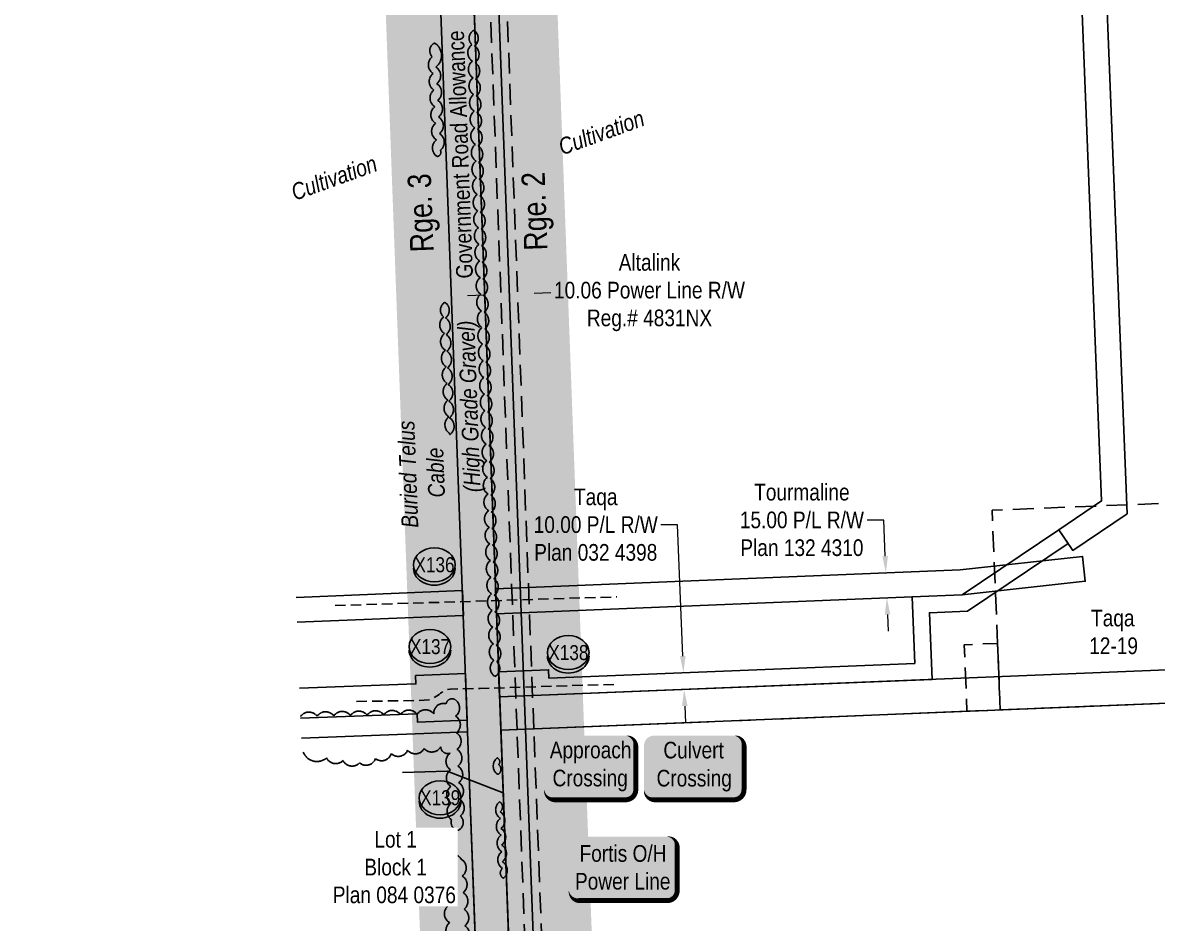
# Model space of a CAD drawing. Extents: x 665644 to 688844, y 5825051 to 5844826.
# Drawn here: x 683142 to 683823, y 5834704 to 5835244 of the extents above; entities that cross this region are included whole.
import ezdxf
from ezdxf.enums import TextEntityAlignment as Align

# ---------------------------------------------------------------- set-up
doc = ezdxf.new("R2010")
doc.units = 0
doc.header["$LTSCALE"] = 5
doc.header["$PDSIZE"] = 0.5
for name, pattern in [('0', [1, 1, 0]), ('foc-ACCESSROAD', [3.75, 2.5, -1.25]), ('foc-FLOWLINE', [3.75, 2.5, -1.25]), ('foc-QUARTERLINE', [33, 25, -3, 2, -3]), ('UG_PIPE', [1.875, 1.25, -0.625])]:
    doc.linetypes.add(name, pattern=pattern)
doc.layers.get('Defpoints').update_dxf_attribs({"color": 9})
for name, color, linetype in [('AS-PIPE-UG', 44, 'UG_PIPE'), ('AS-POWER', 104, 'foc-POWER'), ('AS-POWER-T', 104, 'Continuous'), ('AS-ROADS', 254, 'Continuous'), ('AS-TELEPHONE', 224, 'foc-TEL'), ('AS-TELEPHONE-T', 224, 'Continuous'), ('CG-NOTES', 7, 'Continuous'), ('D-TXT', 6, 'Continuous'), ('F-AR', 190, 'foc-ACCESSROAD'), ('F-EZE', 190, 'foc-FLOWLINE'), ('F-RW', 190, 'Continuous'), ('F-WS', 190, 'foc-ACCESSROAD'), ('L-QSEC', 8, 'foc-QUARTERLINE'), ('L-ROAD-T', 7, 'Continuous'), ('L-SEC', 7, 'Continuous'), ('L-SECQ', 8, 'foc-QUARTERLINE'), ('L-TITLEDB', 4, 'Continuous'), ('L-TITLEDB-T', 4, 'Continuous'), ('P-BUFFER-H 30m', 51, 'Continuous'), ('P-CROSSINGS', 250, 'Continuous'), ('T-BUSH', 110, '0')]:
    doc.layers.add(name, color=color, linetype=linetype)
for name, color, linetype, lineweight in [('F-EZE-T', 190, 'Continuous', 9), ('F-RW-T', 190, 'Continuous', 9), ('F-WS-T', 190, 'Continuous', 9), ('T-TEXT', 48, 'Continuous', 18)]:
    doc.layers.add(name, color=color, linetype=linetype, lineweight=lineweight)
doc.layers.add('P-PROPOSED-WL4', color=7, linetype='Continuous', true_color=0x5b5bc8)
doc.styles.add('175L', font='ARIALN.TTF', dxfattribs={"height": 20})
doc.styles.add('80', font='ARIALN.TTF', dxfattribs={"height": 10})
doc.styles.add('80CG', font='ARIALN.TTF', dxfattribs={"height": 10})
doc.styles.add('80L', font='ARIALN.TTF', dxfattribs={"height": 10})
doc.styles.add('80LS', font='ARIALNI.TTF', dxfattribs={"height": 10})
doc.styles.add('Crossing', font='ARIALN.TTF', dxfattribs={"height": 10})
doc.styles.add('foc-LtypeFont', font='ARIALN.TTF', dxfattribs={"height": 7.35})
doc.linetypes.add('foc-POWER', pattern='A,6,-1,["P",foc-LtypeFont,S=0.2,R=0,X=-0.625,Y=-0.75],-1.24,4', length=12.24)
doc.linetypes.add('foc-TEL', pattern='A,2,-1,["T",foc-LtypeFont,S=0.2,R=0,X=-0.425,Y=-0.75],-1.24,8', length=12.24)
doc.linetypes.add('foc-TEL-NOLINE', pattern='A,0,-2,["T",foc-LtypeFont,S=0.2,R=0,X=-0.425,Y=-0.75],-10.24', length=12.24)
doc.dimstyles.new('Compass 5 000', dxfattribs={"dimscale": 5, "dimtxt": 9, "dimasz": 2, "dimexe": 0.2, "dimexo": 0.0625, "dimgap": 0.5, "dimtad": 0, "dimtih": 1, "dimtoh": 1, "dimzin": 0, "dimdsep": 46, "dimtxsty": '80CG', "dimcen": 0.1, "dimse1": 1, "dimse2": 1, "dimclrd": 256, "dimclrt": 256, "dimaunit": 1, "dimadec": 4, "dimazin": 0, "dimtfac": 0.06, "dimtofl": 0, "dimtmove": 0, "dimatfit": 1, "dimfxl": 0.2, "dimtolj": 1, "dimtzin": 0, "dimlwd": -1, "dimarcsym": 0})

# ---------------------------------------------------------------- blocks, each defined once
blk = doc.blocks.new('*U385')
h = blk.add_hatch(color=254)
edge = h.paths.add_edge_path()
edge.add_line((-24, -20), (24, -20))
edge.add_arc((24, -14), 6, 270, 360)
edge.add_line((30, -14), (30, 12.5))
edge.add_arc((24, 12.5), 6, 0, 90)
edge.add_line((24, 18.5), (-24, 18.5))
edge.add_arc((-24, 12.5), 6, 90, 180)
edge.add_line((-30, 12.5), (-30, -14))
edge.add_arc((-24, -14), 6, 180, 270)
at = {"color": 160, "flags": 128}
blk.add_lwpolyline([(-24, -20, 3, 3, 0), (24, -20, 3, 3, 0.414214), (30, -14, 3, 3, 0), (30, 12.5, 3, 0, 0.414214), (24, 18.5, 0, 0, 0), (-24, 18.5, 0, 0, 0.414214), (-30, 12.5, 0, 0, 0), (-30, -14, 0, 3, 0.414214)], format="xyseb", close=True, dxfattribs=at)
at = {"color": 160, "style": '80'}
blk.add_attdef('ENTER_TEXT_001', (-26.85, -4.92), '', height=10, dxfattribs=at)
blk = doc.blocks.new('*D2159')
at = {"layer": 'Defpoints', "color": 0, "transparency": 16777216}
for p in [(683659.95, 5834914.13), (683464.95, 5834906.16), (683465.56, 5834891.18)]:
    blk.add_point(p, dxfattribs=at)
at = {"layer": 'F-RW-T', "transparency": 16777216}
for p, q in [((683658.65, 5834945.87), (683648.65, 5834945.87)), ((683659.54, 5834924.12), (683658.65, 5834945.87)), ((683660.97, 5834889.15), (683661.38, 5834879.16))]:
    blk.add_line(p, q, dxfattribs=at)
for points in [[(683661.2, 5834924.19), (683657.87, 5834924.05), (683659.95, 5834914.13)], [(683662.63, 5834889.22), (683659.3, 5834889.09), (683660.56, 5834899.15)]]:
    blk.add_solid(points, dxfattribs=at)
at = {"layer": 'F-RW-T', "transparency": 16777216, "insert": (683609.56, 5834945.87), "char_height": 10, "attachment_point": 5, "style": '80CG'}
blk.add_mtext('\\A1;Tourmaline\\P15.00 P/L R/W\\PPlan 132 4310', dxfattribs=at)
blk = doc.blocks.new('*D2160')
at = {"layer": 'Defpoints', "color": 0, "transparency": 16777216}
for p in [(683498.15, 5834852.59), (683538.49, 5834854.2), (683498.55, 5834842.58)]:
    blk.add_point(p, dxfattribs=at)
at = {"layer": 'F-RW-T', "transparency": 16777216}
for p, q in [((683534.94, 5834943.05), (683524.94, 5834943.05)), ((683538.09, 5834864.19), (683534.94, 5834943.05)), ((683539.29, 5834834.2), (683539.69, 5834824.21))]:
    blk.add_line(p, q, dxfattribs=at)
for points in [[(683539.76, 5834864.26), (683536.42, 5834864.13), (683538.49, 5834854.2)], [(683540.95, 5834834.27), (683537.62, 5834834.14), (683538.89, 5834844.19)]]:
    blk.add_solid(points, dxfattribs=at)
at = {"layer": 'F-RW-T', "transparency": 16777216, "insert": (683485.86, 5834943.05), "char_height": 10, "attachment_point": 5, "style": '80CG'}
blk.add_mtext('\\A1;Taqa\\P10.00 P/L R/W\\PPlan 032 4398', dxfattribs=at)
blk = doc.blocks.new('*U2550')
h = blk.add_hatch(color=255)
edge = h.paths.add_edge_path()
edge.add_line((-26.5, -20), (26.5, -20))
edge.add_arc((26.5, -14), 6, 270, 360)
edge.add_line((32.5, -14), (32.5, 12.5))
edge.add_arc((26.5, 12.5), 6, 0, 90)
edge.add_line((26.5, 18.5), (-26.5, 18.5))
edge.add_arc((-26.5, 12.5), 6, 90, 180)
edge.add_line((-32.5, 12.5), (-32.5, -14))
edge.add_arc((-26.5, -14), 6, 180, 270)
at = {"color": 104, "flags": 128}
blk.add_lwpolyline([(-83.79, 49.59, 0, 7.5, 0), (0, 0, 0, 0, 0)], format="xyseb", dxfattribs=at)
blk.add_lwpolyline([(-26.5, -20, 3, 3, 0), (26.5, -20, 3, 3, 0.414214), (32.5, -14, 3, 3, 0), (32.5, 12.5, 3, 0, 0.414214), (26.5, 18.5, 0, 0, 0), (-26.5, 18.5, 0, 0, 0.414214), (-32.5, 12.5, 0, 0, 0), (-32.5, -14, 0, 3, 0.414214)], format="xyseb", close=True, dxfattribs=at)
at = {"color": 104, "style": '80'}
blk.add_attdef('ENTER_TEXT_001', (-26.85, -4.92), '', height=10, dxfattribs=at)
blk = doc.blocks.new('xing2')
h = blk.add_hatch(color=50)
h.dxf.hatch_style = 1
edge = h.paths.add_edge_path()
edge.add_ellipse((0, 0), major_axis=(-12.5, 0), ratio=0.816297, start_angle=0, end_angle=360)
h = blk.add_hatch(color=250)
h.dxf.hatch_style = 1
edge = h.paths.add_edge_path()
edge.add_ellipse((0, -2.05), major_axis=(-12.5, 0), ratio=0.816297, start_angle=0, end_angle=180)
edge.add_line((12.5, -2.05), (12.5, 0))
edge.add_ellipse((0, 0), major_axis=(-12.5, 0), ratio=0.816297, start_angle=0, end_angle=180, ccw=False)
edge.add_line((-12.5, 0), (-12.5, -2.05))
at = {"color": 250}
blk.add_ellipse((0, 0), major_axis=(-12.5, 0), ratio=0.816297, dxfattribs=at)
blk.add_ellipse((0, -2.05), major_axis=(-12.5, 0), ratio=0.816297, start_param=0, end_param=3.141593, dxfattribs=at)
at = {"color": 250, "style": 'Crossing'}
blk.add_attdef('CROSSING', text='', height=9, dxfattribs=at).set_placement((0.09, 0.02), align=Align.MIDDLE_CENTER)
at = {"color": 250, "style": 'Crossing', "flags": 1}
for tag, p in [('OWNER', (0.09, -12.49)), ('DESCRIPTION', (0.09, -25.77)), ('LOCATION', (0.09, -39.3)), ('DWG_REF', (0.09, -52.84))]:
    blk.add_attdef(tag, text='', height=9, dxfattribs=at).set_placement(p, align=Align.MIDDLE_CENTER)
blk = doc.blocks.new('*U2152')
h = blk.add_hatch(color=59)
edge = h.paths.add_edge_path()
edge.add_line((-21.5, -20), (21.5, -20))
edge.add_arc((21.5, -14), 6, 270, 360)
edge.add_line((27.5, -14), (27.5, 12.5))
edge.add_arc((21.5, 12.5), 6, 0, 90)
edge.add_line((21.5, 18.5), (-21.5, 18.5))
edge.add_arc((-21.5, 12.5), 6, 90, 180)
edge.add_line((-27.5, 12.5), (-27.5, -14))
edge.add_arc((-21.5, -14), 6, 180, 270)
at = {"color": 1, "flags": 128}
blk.add_lwpolyline([(-54.35, 29.81, 0, 7.5, 0), (0, 0, 0, 0, 0)], format="xyseb", dxfattribs=at)
blk.add_lwpolyline([(-21.5, -20, 3, 3, 0), (21.5, -20, 3, 3, 0.414214), (27.5, -14, 3, 3, 0), (27.5, 12.5, 3, 0, 0.414214), (21.5, 18.5, 0, 0, 0), (-21.5, 18.5, 0, 0, 0.414214), (-27.5, 12.5, 0, 0, 0), (-27.5, -14, 0, 3, 0.414214)], format="xyseb", close=True, dxfattribs=at)
at = {"color": 1, "style": '80'}
blk.add_attdef('ENTER_TEXT_001', (-35.99, -5), '', height=10, dxfattribs=at)
blk = doc.blocks.new('*D2168')
at = {"layer": 'Defpoints', "color": 0, "transparency": 16777216}
for p in [(683428.78, 5835084.85), (683438.84, 5835085.24), (683438.97, 5835081.62)]:
    blk.add_point(p, dxfattribs=at)
at = {"layer": 'F-EZE-T', "transparency": 16777216}
for p, q in [((683418.93, 5835080.85), (683408.94, 5835080.47)), ((683448.97, 5835082.01), (683458.96, 5835082.39))]:
    blk.add_line(p, q, dxfattribs=at)
for points in [[(683418.87, 5835082.52), (683418.99, 5835079.19), (683428.92, 5835081.24)], [(683448.9, 5835083.67), (683449.03, 5835080.34), (683438.97, 5835081.62)]]:
    blk.add_solid(points, dxfattribs=at)
at = {"layer": 'F-EZE-T', "transparency": 16777216, "insert": (683518.1, 5835082.39), "char_height": 10, "attachment_point": 5, "style": '80CG'}
blk.add_mtext('\\A1;Altalink\\P10.06 Power Line R/W\\PReg.# 4831NX', dxfattribs=at)

msp = doc.modelspace()

# ---------------------------------------------------------------- hatches: boundary and pattern name
at = {"layer": 'P-BUFFER-H 30m'}
h = msp.add_hatch(color=256, dxfattribs=at)
h.dxf.hatch_style = 1
edge = h.paths.add_edge_path()
edge.add_line((677193.269, 5828855.566), (677090.336, 5828851.801))
edge.add_line((677090.336, 5828851.801), (677088.023, 5828904.381))
edge.add_arc((677137.974, 5828906.578), 50, 92.094528, 182.519115, ccw=False)
edge.add_line((677136.147, 5828956.545), (677941.688, 5828986.006))
edge.add_line((677941.688, 5828986.006), (678734.42, 5829015.192))
edge.add_line((678734.42, 5829015.192), (678774.367, 5829016.654))
edge.add_line((678774.367, 5829016.654), (678795.396, 5829017.452))
edge.add_arc((678838.014, 5828991.303), 50, 92.178655, 148.468111, ccw=False)
edge.add_line((678836.113, 5829041.267), (679095.938, 5829051.152))
edge.add_line((679095.938, 5829051.152), (679103.036, 5829053.873))
edge.add_arc((679120.935, 5829007.187), 50, 92.18666, 110.977343, ccw=False)
edge.add_line((679119.028, 5829057.15), (679561.069, 5829074.029))
edge.add_arc((679566.877, 5829024.367), 50, 92.195397, 96.670962, ccw=False)
edge.add_line((679564.962, 5829074.33), (680316.8, 5829103.153))
edge.add_line((680316.8, 5829103.153), (680289.023, 5829852.071))
edge.add_line((680289.023, 5829852.071), (680264.048, 5830522.758))
edge.add_arc((680314.013, 5830524.619), 50, 133.261285, 182.132573, ccw=False)
edge.add_line((680279.747, 5830561.031), (680276.19, 5830656.553))
edge.add_line((680276.19, 5830656.553), (680246.206, 5831460.205))
edge.add_line((680246.206, 5831460.205), (680215.344, 5832284.366))
edge.add_arc((680265.309, 5832286.237), 50, 92.148626, 182.144523, ccw=False)
edge.add_line((680263.435, 5832336.202), (681068.877, 5832366.421))
edge.add_line((681068.877, 5832366.421), (681821.394, 5832394.722))
edge.add_line((681821.394, 5832394.722), (681805.592, 5832816.244))
edge.add_arc((681855.557, 5832818.117), 50, 143.113192, 182.146882, ccw=False)
edge.add_line((681815.566, 5832848.129), (681834.727, 5832873.661))
edge.add_arc((681874.718, 5832843.649), 50, 2.145927, 143.113192, ccw=False)
edge.add_line((681924.683, 5832845.521), (681941.407, 5832399.199))
edge.add_line((681941.407, 5832399.199), (682694.704, 5832426.991))
edge.add_line((682694.704, 5832426.991), (683448.053, 5832454.846))
edge.add_line((683448.053, 5832454.846), (683412.213, 5833411.237))
edge.add_arc((683462.178, 5833413.109), 50, 133.565482, 182.146115, ccw=False)
edge.add_line((683427.719, 5833449.338), (683406.04, 5834013.774))
edge.add_line((683406.04, 5834013.774), (683375.91, 5834817.728))
edge.add_line((683375.91, 5834817.728), (683346.274, 5835616.304))
edge.add_line((683346.274, 5835616.304), (683345.971, 5835624.47))
edge.add_arc((683395.936, 5835626.324), 50, 171.348033, 182.125311, ccw=False)
edge.add_arc((683395.097, 5835645.629), 50, 182.142372, 193.631033, ccw=False)
edge.add_line((683345.132, 5835643.76), (683345.021, 5835646.731))
edge.add_line((683345.021, 5835646.731), (683335.11, 5835911.648))
edge.add_arc((683366.567, 5835950.513), 50, 182.141669, 231.014692, ccw=False)
edge.add_line((683316.601, 5835948.644), (683298.039, 5836445.008))
edge.add_line((683298.039, 5836445.008), (683267.917, 5837249.164))
edge.add_line((683267.917, 5837249.164), (683237.717, 5838052.934))
edge.add_line((683237.717, 5838052.934), (683209.07, 5838812.752))
edge.add_line((683209.07, 5838812.752), (683139.449, 5838810.244))
edge.add_arc((683137.649, 5838860.212), 50, 205.68511, 272.063103, ccw=False)
edge.add_arc((683124.628, 5838876.927), 50, 182.119792, 230.149866, ccw=False)
edge.add_line((683074.663, 5838875.077), (683017.909, 5840408.349))
edge.add_arc((683049.4, 5840447.187), 50, 182.145622, 230.963518, ccw=False)
edge.add_line((682999.435, 5840445.315), (682997.691, 5840491.846))
edge.add_line((682997.691, 5840491.846), (682967.908, 5841296.329))
edge.add_line((682967.908, 5841296.329), (682938.387, 5842093.709))
edge.add_arc((682988.352, 5842095.559), 50, 111.056679, 182.120317, ccw=False)
edge.add_arc((683005.084, 5842106.218), 50, 91.93417, 133.94126, ccw=False)
edge.add_line((683003.396, 5842156.19), (683115.102, 5842159.962))
edge.add_arc((683116.789, 5842109.99), 50, 73.049626, 91.934171, ccw=False)
edge.add_arc((683171.26, 5842288.71), 136.837, 253.049626, 272.060035)
edge.add_arc((683177.977, 5842101.994), 50, 91.934143, 92.060035, ccw=False)
edge.add_line((683176.289, 5842151.966), (683814.64, 5842173.523))
edge.add_line((683814.64, 5842173.523), (684621.661, 5842200.776))
edge.add_line((684621.661, 5842200.776), (684641.583, 5842201.582))
edge.add_line((684641.583, 5842201.582), (685446.139, 5842234.14))
edge.add_line((685446.139, 5842234.14), (685960.118, 5842255.042))
edge.add_arc((685970.6, 5841999.021), 256.236, 75.235843, 92.344426, ccw=False)
edge.add_arc((686023.158, 5842198.447), 50, 25.111824, 75.237538, ccw=False)
edge.add_line((686068.432, 5842219.666), (686069.06, 5842218.328))
edge.add_line((686069.06, 5842218.328), (686069.117, 5842218.206))
edge.add_line((686069.117, 5842218.206), (686151.794, 5842041.802))
edge.add_line((686151.794, 5842041.802), (686199.9, 5842064.349))
edge.add_arc((686221.119, 5842019.075), 50, 28.961833, 115.111824, ccw=False)
edge.add_arc((684692.829, 5841173.26), 1796.733, 27.368596, 28.961833, ccw=False)
edge.add_arc((686159.441, 5842138.172), 189.59, 312.879002, 331.455065)
edge.add_arc((686369.908, 5842023.684), 50, 151.393766, 151.455059, ccw=False)
edge.add_line((686326.011, 5842047.623), (686381.479, 5842149.331))
edge.add_arc((686653.533, 5842001.316), 309.713, 123.621492, 151.450949, ccw=False)
edge.add_arc((686531.973, 5842256.565), 50, 92.201047, 176.958117, ccw=False)
edge.add_line((686530.053, 5842306.528), (686619.657, 5842309.972))
edge.add_arc((686643.221, 5842265.873), 50, 92.204612, 118.118042, ccw=False)
edge.add_line((686641.298, 5842315.836), (687072.891, 5842332.451))
edge.add_line((687072.891, 5842332.451), (687822.064, 5842360.601))
edge.add_line((687822.064, 5842360.601), (687807.746, 5842732.726))
edge.add_line((687807.746, 5842732.726), (687793.2, 5843110.266))
edge.add_line((687793.2, 5843110.266), (687764.495, 5843859.411))
edge.add_line((687764.495, 5843859.411), (687743.267, 5843858.637))
edge.add_arc((687741.445, 5843908.604), 50, 182.098258, 272.088052, ccw=False)
edge.add_line((687691.478, 5843906.773), (687690.919, 5843922.037))
edge.add_line((687690.919, 5843922.037), (687685.175, 5843921.826))
edge.add_arc((687683.342, 5843971.793), 50, 182.100577, 272.100577, ccw=False)
edge.add_line((687633.376, 5843969.96), (687633.266, 5843972.958))
edge.add_arc((687683.232, 5843974.791), 50, 92.100577, 182.100577, ccw=False)
edge.add_line((687681.4, 5844024.757), (687740.11, 5844026.91))
edge.add_arc((687741.943, 5843976.944), 50, 2.098258, 92.100577, ccw=False)
edge.add_line((687791.909, 5843978.775), (687792.469, 5843963.499))
edge.add_line((687792.469, 5843963.499), (687813.608, 5843964.27))
edge.add_arc((687815.43, 5843914.303), 50, 2.194388, 92.088052, ccw=False)
edge.add_line((687865.394, 5843916.218), (687896.124, 5843114.22))
edge.add_line((687896.124, 5843114.22), (687910.67, 5842736.689))
edge.add_line((687910.67, 5842736.689), (687927.027, 5842311.553))
edge.add_arc((687877.064, 5842309.631), 50, -87.848159, 2.203367, ccw=False)
edge.add_line((687878.942, 5842259.666), (687076.807, 5842229.526))
edge.add_line((687076.807, 5842229.526), (686670.09, 5842213.869))
edge.add_arc((686646.522, 5842257.966), 50, 272.201051, 298.122091, ccw=False)
edge.add_line((686648.442, 5842208.003), (686596.388, 5842206.002))
edge.add_arc((686560.226, 5842240.533), 50, 291.298983, 316.321618, ccw=False)
edge.add_arc((686653.529, 5842001.211), 206.866, 111.298983, 121.896872)
edge.add_arc((686653.557, 5842001.471), 206.66, 121.941438, 151.489667)
edge.add_arc((686425.335, 5842125.444), 53.06, 331.393824, 331.484794, ccw=False)
edge.add_line((686471.918, 5842100.039), (686416.45, 5841998.332))
edge.add_arc((686159.441, 5842138.172), 292.59, 301.108355, 331.449231, ccw=False)
edge.add_arc((686284.777, 5841930.468), 50, 298.449673, 301.108355, ccw=False)
edge.add_line((686308.597, 5841886.506), (686291.758, 5841877.383))
edge.add_arc((686267.939, 5841921.345), 50, 205.404975, 298.449673, ccw=False)
edge.add_arc((684692.829, 5841173.26), 1693.733, 25.404975, 25.750387)
edge.add_arc((684692.829, 5841173.26), 1693.733, 25.750387, 25.872374)
edge.add_arc((684692.829, 5841173.26), 1693.733, 25.872374, 27.286963)
edge.add_line((686198.086, 5841949.747), (686147.516, 5841926.046))
edge.add_arc((686126.297, 5841971.32), 50, 205.111824, 295.111824, ccw=False)
edge.add_line((686081.023, 5841950.1), (685986.671, 5842151.411))
edge.add_arc((685970.594, 5841998.967), 153.289, 83.979554, 92.346249)
edge.add_line((685964.318, 5842152.128), (685450.314, 5842131.225))
edge.add_line((685450.314, 5842131.225), (684645.747, 5842098.667))
edge.add_line((684645.747, 5842098.667), (684625.647, 5842097.854))
edge.add_arc((684623.626, 5842147.813), 50, 271.93414, 272.316338, ccw=False)
edge.add_line((684625.314, 5842097.841), (683818.117, 5842070.582))
edge.add_line((683818.117, 5842070.582), (683179.82, 5842049.027))
edge.add_arc((683171.26, 5842288.71), 239.836, 255.283109, 272.045257, ccw=False)
edge.add_line((683110.332, 5842056.742), (683042.91, 5842054.466))
edge.add_line((683042.91, 5842054.466), (683070.838, 5841300.139))
edge.add_line((683070.838, 5841300.139), (683100.62, 5840495.68))
edge.add_line((683100.62, 5840495.68), (683101.228, 5840479.451))
edge.add_arc((683069.751, 5840440.602), 50, 2.119826, 50.984286, ccw=False)
edge.add_line((683119.717, 5840442.452), (683176.263, 5838914.799))
edge.add_arc((683139.864, 5838880.519), 50, 43.036828, 43.28391, ccw=False)
edge.add_line((683176.41, 5838914.642), (683258.239, 5838917.59))
edge.add_arc((683260.039, 5838867.622), 50, 2.159178, 92.063103, ccw=False)
edge.add_line((683310.003, 5838869.506), (683340.644, 5838056.808))
edge.add_line((683340.644, 5838056.808), (683370.844, 5837253.025))
edge.add_line((683370.844, 5837253.025), (683400.967, 5836448.86))
edge.add_line((683400.967, 5836448.86), (683418.01, 5835993.127))
edge.add_arc((683386.553, 5835954.262), 50, 2.142401, 51.013902, ccw=False)
edge.add_line((683436.518, 5835956.131), (683446.074, 5835700.688))
edge.add_line((683446.074, 5835700.688), (683600.399, 5835706.872))
edge.add_line((683600.399, 5835706.872), (683603.406, 5835706.992))
edge.add_line((683603.406, 5835706.992), (684089.691, 5835726.416))
edge.add_line((684089.691, 5835726.416), (684311.983, 5835735.295))
edge.add_line((684311.983, 5835735.295), (684841.261, 5835756.416))
edge.add_line((684841.261, 5835756.416), (684873.734, 5835780.118))
edge.add_arc((684903.212, 5835739.731), 50, 36.125072, 126.125473, ccw=False)
edge.add_line((684943.598, 5835769.209), (684946.083, 5835765.805))
edge.add_line((684946.083, 5835765.805), (684975.416, 5835766.987))
edge.add_arc((684977.43, 5835717.028), 50, -29.571573, 92.308021, ccw=False)
edge.add_line((685020.917, 5835692.352), (685015.074, 5835682.056))
edge.add_line((685015.074, 5835682.056), (685003.195, 5835661.117))
edge.add_arc((684959.707, 5835685.791), 50, 272.287823, 330.431041, ccw=False)
edge.add_line((684961.703, 5835635.831), (684201.401, 5835605.456))
edge.add_line((684201.401, 5835605.456), (683450.859, 5835575.476))
edge.add_line((683450.859, 5835575.476), (683478.838, 5834821.566))
edge.add_line((683478.838, 5834821.566), (683508.966, 5834017.678))
edge.add_line((683508.966, 5834017.678), (683532.198, 5833412.795))
edge.add_arc((683482.235, 5833410.876), 50, -46.492144, 2.199485, ccw=False)
edge.add_line((683516.657, 5833374.612), (683552.966, 5832405.714))
edge.add_arc((683503.001, 5832403.842), 50, -87.882475, 2.146115, ccw=False)
edge.add_line((683504.849, 5832353.876), (682698.506, 5832324.062))
edge.add_line((682698.506, 5832324.062), (681892.272, 5832294.317))
edge.add_arc((681890.428, 5832344.283), 50, 264.057705, 272.112898, ccw=False)
edge.add_arc((681876.342, 5832343.751), 50, 272.153458, 280.264602, ccw=False)
edge.add_line((681878.221, 5832293.787), (681072.743, 5832263.494))
edge.add_line((681072.743, 5832263.494), (680320.255, 5832235.262))
edge.add_line((680320.255, 5832235.262), (680349.134, 5831464.053))
edge.add_line((680349.134, 5831464.053), (680379.118, 5830660.39))
edge.add_line((680379.118, 5830660.39), (680384.188, 5830524.23))
edge.add_arc((680334.223, 5830522.37), 50, -46.738895, 2.132739, ccw=False)
edge.add_line((680368.489, 5830485.958), (680391.951, 5829855.896))
edge.add_line((680391.951, 5829855.896), (680421.691, 5829054.073))
edge.add_arc((680371.726, 5829052.22), 50, -87.804603, 2.124156, ccw=False)
edge.add_line((680373.641, 5829002.256), (679575.799, 5828971.671))
edge.add_arc((679569.977, 5829021.331), 50, 272.18666, 276.68636, ccw=False)
edge.add_line((679571.885, 5828971.367), (679131.721, 5828954.56))
edge.add_line((679131.721, 5828954.56), (679124.62, 5828951.838))
edge.add_arc((679106.72, 5828998.524), 50, 272.178655, 290.977343, ccw=False)
edge.add_line((679108.621, 5828948.56), (678884.591, 5828940.037))
edge.add_arc((678841.971, 5828966.182), 50, 272.187731, 328.473443, ccw=False)
edge.add_line((678843.88, 5828916.218), (678778.197, 5828913.709))
edge.add_arc((678776.288, 5828963.673), 50, 272.073065, 272.187731, ccw=False)
edge.add_line((678778.097, 5828913.705), (678738.127, 5828912.259))
edge.add_line((678738.127, 5828912.259), (677945.465, 5828883.075))
edge.add_line((677945.465, 5828883.075), (677193.269, 5828855.566))

# ---------------------------------------------------------------- linework, layer by layer
at = {"layer": 'AS-PIPE-UG', "flags": 128}
for points in [[(683329.468, 5834894.512), (683413.971, 5834897.133), (683498.474, 5834899.754)], [(683342.325, 5834836.928), (683382.862, 5834837.621), (683385.97, 5834838.01), (683388.107, 5834838.786), (683390.34, 5834840.048), (683391.797, 5834841.213), (683392.671, 5834841.989), (683395.196, 5834843.348), (683396.071, 5834843.93), (683398.401, 5834844.416), (683416.424, 5834844.747), (683462.547, 5834846.194), (683499.343, 5834847.234)]]:
    msp.add_lwpolyline(points, dxfattribs=at)
at = {"layer": 'AS-POWER', "flags": 128}
for points in [[(683524.424, 5832287.382), (683520.575, 5832387.296), (683489.869, 5833212.1), (683459.001, 5834015.805), (683402.431, 5835532.088)], [(683443.642, 5834820.26), (683417.201, 5835532.684)], [(683473.769, 5834016.358), (683443.64, 5834820.265)], [(683369.957, 5834794.203), (683396.694, 5834795.069), (683430.283, 5834782.071)]]:
    msp.add_lwpolyline(points, dxfattribs=at)
at = {"layer": 'AS-ROADS', "const_width": 6.999, "flags": 128}
msp.add_lwpolyline([(683382.94, 5835722.572), (683387.224, 5835631.895), (683433.222, 5834416.137), (683459.711, 5833731.661), (683492.251, 5832911.333), (683511.05, 5832397.649)], dxfattribs=at)
at = {"layer": 'AS-TELEPHONE', "linetype": 'foc-TEL-NOLINE', "flags": 128}
msp.add_lwpolyline([(683426.047, 5834363.587), (683408.982, 5834818.71), (683379.157, 5835622.351)], dxfattribs=at)
msp.add_lwpolyline([(683426.047, 5834363.587), (683408.982, 5834818.71), (683379.157, 5835622.351)], dxfattribs=at)
at = {"layer": 'F-AR', "flags": 128}
msp.add_lwpolyline([(683708.608, 5834831.047), (683728.589, 5834831.856), (683726.97, 5834871.818), (683706.989, 5834871.009)], close=True, dxfattribs=at)
at = {"layer": 'F-EZE', "flags": 128}
for points in [[(683438.616, 5834820.074), (683412.176, 5835532.469)], [(683448.668, 5834820.447), (683422.227, 5835532.871)], [(683468.743, 5834016.17), (683438.614, 5834820.077)], [(683478.795, 5834016.547), (683448.666, 5834820.454)]]:
    msp.add_lwpolyline(points, dxfattribs=at)
at = {"layer": 'F-RW', "flags": 128}
for points in [[(683766.335, 5835538.038), (683789.364, 5834957.384), (683763.683, 5834940.064), (683772.07, 5834927.629), (683804.681, 5834949.623), (683781.327, 5835538.636), (683777.571, 5835633.353), (683762.579, 5835632.754)], [(683428.124, 5834839.755), (683687.698, 5834850.181), (683686.078, 5834890.15), (683708.894, 5834891.07), (683769.275, 5834931.775), (683763.683, 5834940.064), (683705.652, 5834900.963), (683675.68, 5834899.78), (683677.305, 5834859.743), (683457.739, 5834850.976), (683457.536, 5834855.988), (683427.561, 5834854.795)], [(683426.271, 5834889.567), (683675.68, 5834899.78), (683705.652, 5834900.963), (683779.647, 5834909.078), (683778.002, 5834923.99), (683704.521, 5834915.95), (683425.715, 5834904.554)]]:
    msp.add_lwpolyline(points, close=True, dxfattribs=at)
for points in [[(683306.067, 5834899.446), (683405.836, 5834903.51), (683406.429, 5834888.522), (683306.626, 5834884.461)], [(683308.104, 5834844.834), (683377.916, 5834847.491), (683377.715, 5834852.485), (683407.686, 5834853.679), (683408.723, 5834825.704), (683378.846, 5834824.513), (683378.645, 5834829.507), (683308.775, 5834826.85)]]:
    msp.add_lwpolyline(points, dxfattribs=at)
at = {"layer": 'F-WS', "flags": 128}
msp.add_lwpolyline([(683726.97, 5834871.818), (683728.589, 5834831.856), (683788.532, 5834834.285), (683848.476, 5834836.714), (683843.618, 5834956.601), (683723.731, 5834951.743)], close=True, dxfattribs=at)
at = {"layer": 'L-QSEC', "flags": 128}
msp.add_lwpolyline([(683408.982, 5834818.71), (683309.219, 5834814.949)], dxfattribs=at)
at = {"layer": 'L-SEC', "flags": 128}
for points in [[(683379.157, 5835622.351), (683408.982, 5834818.71)], [(683428.872, 5834819.712), (683399.042, 5835623.446)], [(683408.982, 5834818.71), (683439.12, 5834014.917)], [(683459.001, 5834015.805), (683428.872, 5834819.712)]]:
    msp.add_lwpolyline(points, dxfattribs=at)
at = {"layer": 'L-SECQ', "flags": 128}
msp.add_lwpolyline([(683428.872, 5834819.712), (684229.386, 5834852.148)], dxfattribs=at)
at = {"layer": 'L-TITLEDB', "flags": 128}
for points in [[(683428.263, 5834839.704), (684248.56, 5834872.941), (684249.37, 5834852.957), (684229.386, 5834852.148), (683428.872, 5834819.712)], [(683309.219, 5834814.949), (683408.982, 5834818.71), (683414.339, 5834673.918), (683314.618, 5834670.199)]]:
    msp.add_lwpolyline(points, dxfattribs=at)
at = {"layer": 'T-BUSH', "flags": 128}
for points in [[(683412.726, 5835239.856, 0.5205671), (683411.492, 5835231.277, 0.5205671), (683411.85, 5835221.285, 0.5205671), (683412.209, 5835211.293, 0.5205671), (683412.568, 5835201.3, 0.5205671), (683412.926, 5835191.308, 0.5205671), (683413.285, 5835181.316, 0.5205671), (683413.644, 5835171.323, 0.5205671), (683414.002, 5835161.331, 0.5205671), (683414.361, 5835151.339, 0.5205671), (683414.72, 5835141.346, 0.5205671), (683415.078, 5835131.354, 0.5205671), (683415.437, 5835121.362, 0.5205671), (683415.796, 5835111.369, 0.5205671), (683416.154, 5835101.377, 0.5205671), (683416.513, 5835091.385, 0.5205671), (683416.872, 5835081.392, 0.5205671), (683417.23, 5835071.4, 0.5205671), (683417.589, 5835061.408, 0.5205671), (683417.948, 5835051.415, 0.5205671), (683418.306, 5835041.423, 0.5205671), (683418.665, 5835031.431, 0.5205671), (683419.024, 5835021.438, 0.5205671), (683419.382, 5835011.446, 0.5205671), (683419.741, 5835001.454, 0.5205671), (683420.1, 5834991.461, 0.5205671), (683420.458, 5834981.469, 0.5205671), (683420.817, 5834971.477, 0.5205671), (683421.175, 5834961.484, 0.5205671), (683421.534, 5834951.492, 0.5205671), (683421.893, 5834941.5, 0.5205671), (683422.251, 5834931.508, 0.5205671), (683422.61, 5834921.515, 0.5205671), (683422.969, 5834911.523, 0.5205671), (683423.327, 5834901.531, 0.5205671), (683423.686, 5834891.538, 0.5205671), (683424.045, 5834881.546, 0.5205671), (683424.403, 5834871.554, 0.5205671), (683424.762, 5834861.561, 0.5205671), (683425.393, 5834851.912, 0.5205671), (683426.42, 5834860.801, 0.5205671), (683426.059, 5834870.793, 0.5205671), (683425.698, 5834880.785, 0.5205671), (683425.337, 5834890.778, 0.5205671), (683424.976, 5834900.77, 0.5205671), (683424.615, 5834910.762, 0.5205671), (683424.254, 5834920.754, 0.5205671), (683423.893, 5834930.747, 0.5205671), (683423.532, 5834940.739, 0.5205671), (683423.171, 5834950.731, 0.5205671), (683422.81, 5834960.723, 0.5205671), (683422.449, 5834970.716, 0.5205671), (683422.088, 5834980.708, 0.5205671), (683421.727, 5834990.7, 0.5205671), (683421.366, 5835000.692, 0.5205671), (683421.005, 5835010.685, 0.5205671), (683420.644, 5835020.677, 0.5205671), (683420.283, 5835030.669, 0.5205671), (683419.922, 5835040.661, 0.5205671), (683419.561, 5835050.654, 0.5205671), (683419.2, 5835060.646, 0.5205671), (683418.839, 5835070.638, 0.5205671), (683418.478, 5835080.63, 0.5205671), (683418.117, 5835090.623, 0.5205671), (683417.756, 5835100.615, 0.5205671), (683417.395, 5835110.607, 0.5205671), (683417.034, 5835120.599, 0.5205671), (683416.673, 5835130.592, 0.5205671), (683416.312, 5835140.584, 0.5205671), (683415.951, 5835150.576, 0.5205671), (683415.59, 5835160.568, 0.5205671), (683415.229, 5835170.56, 0.5205671), (683414.868, 5835180.553, 0.5205671), (683414.507, 5835190.545, 0.5205671), (683414.146, 5835200.537, 0.5205671), (683413.785, 5835210.529, 0.5205671), (683413.424, 5835220.522, 0.5205671), (683413.063, 5835230.514, 0.5205671)], [(683389.143, 5835232.25, 0.5205671), (683387.782, 5835223.981, 0.5205671), (683388.271, 5835213.995, 0.5205671), (683388.76, 5835204.008, 0.5205671), (683389.249, 5835194.021, 0.5205671), (683389.738, 5835184.034, 0.5205671), (683390.227, 5835174.047, 0.5205671), (683390.716, 5835164.061, 0.5205671), (683392.628, 5835167.879, 0.5205671), (683392.088, 5835177.864, 0.5205671), (683391.547, 5835187.848, 0.5205671), (683391.007, 5835197.832, 0.5205671), (683390.466, 5835207.816, 0.5205671), (683389.926, 5835217.8, 0.5205671)], [(683395.361, 5835076.536, 0.5205671), (683394.567, 5835067.779, 0.5205671), (683395.086, 5835057.794, 0.5205671), (683395.605, 5835047.808, 0.5205671), (683396.124, 5835037.823, 0.5205671), (683396.643, 5835027.838, 0.5205671), (683397.162, 5835017.853, 0.5205671), (683397.682, 5835007.867, 0.5205671), (683398.201, 5834997.882, 0.5205671), (683398.456, 5834997.273, 0.5205671), (683398.066, 5835007.264, 0.5205671), (683397.676, 5835017.255, 0.5205671), (683397.286, 5835027.247, 0.5205671), (683396.895, 5835037.238, 0.5205671), (683396.505, 5835047.229, 0.5205671), (683396.115, 5835057.22, 0.5205671), (683395.725, 5835067.211, 0.5205671)], [(683426.723, 5834803.064, 0.5205671), (683427.177, 5834793.076, 0.5205671), (683427.588, 5834799.053, 0.5205671)], [(683428.185, 5834776.706, 0.5205671), (683428.613, 5834766.717, 0.5205671), (683429.042, 5834756.727, 0.5205671), (683429.47, 5834746.737, 0.5205671), (683429.899, 5834736.748, 0.5205671), (683430.375, 5834730.769, 0.5205671), (683429.906, 5834740.757, 0.5205671), (683429.436, 5834750.745, 0.5205671), (683428.967, 5834760.732, 0.5205671), (683428.497, 5834770.72, 0.5205671)], [(683405.265, 5834742.161, -0.5205671), (683405.776, 5834732.176, -0.5205671), (683406.286, 5834722.19, -0.5205671), (683406.797, 5834712.204, -0.5205671), (683407.308, 5834702.219, -0.5205671), (683407.819, 5834692.233, -0.5205671), (683408.329, 5834682.247, -0.5205671), (683403.713, 5834677.295, -0.5205671), (683399.976, 5834684.269, -0.5205671), (683399.047, 5834694.225, -0.5205671), (683398.117, 5834704.18, -0.5205671), (683397.187, 5834714.136, -0.5205671), (683396.258, 5834724.091, -0.5205671), (683390.107, 5834730.443, -0.5205671), (683385.189, 5834737.058, -0.5205671), (683390.803, 5834742.03, -0.5205671)]]:
    msp.add_lwpolyline(points, format="xyb", close=True, dxfattribs=at)
msp.add_lwpolyline([(683308.685, 5834827.852, -0.5205671), (683318.682, 5834828.051, -0.5205671), (683328.679, 5834828.25, -0.5205671), (683338.676, 5834828.449, -0.5205671), (683348.672, 5834828.648, -0.5205671), (683358.669, 5834828.847, -0.5205671), (683368.666, 5834829.046, -0.5205671), (683378.663, 5834829.245, -0.5205671), (683388.66, 5834829.444, -0.5205671), (683396.086, 5834835.542, -0.5205671), (683401.302, 5834838.133, -0.5205671), (683401.771, 5834828.145, -0.5205671), (683402.239, 5834818.157, -0.5205671), (683402.707, 5834808.17, -0.5205671), (683403.175, 5834798.182, -0.5205671), (683403.643, 5834788.194, -0.5205671), (683404.111, 5834778.206, -0.5205671), (683404.58, 5834768.218, -0.5205671), (683403.639, 5834759.707, -0.5205671), (683399.357, 5834765.921, -0.5205671), (683399.138, 5834775.917, -0.5205671), (683398.918, 5834785.914, -0.5205671), (683398.699, 5834795.91, -0.5205671), (683398.48, 5834805.906, -0.5205671), (683392.827, 5834809.723, -0.5205671), (683382.885, 5834808.663, -0.5205671), (683372.942, 5834807.604, -0.5205671), (683363.193, 5834805.625, -0.5205671), (683353.662, 5834802.601, -0.5205671), (683344.091, 5834800.066, -0.5205671), (683334.193, 5834801.479, -0.5205671), (683324.323, 5834803.038, -0.5205671), (683310.369, 5834806.524, -0.5205671)], format="xyb", dxfattribs=at)

# ---------------------------------------------------------------- block references
at = {"layer": 'AS-POWER-T'}
ref = msp.add_blockref('*U2550', (683502.224, 5834737.361), dxfattribs=dict(at, xscale=0.9996940109100572, yscale=0.9996940109100572, zscale=0.9996940109100572))
ref.add_attrib('ENTER_TEXT_001', 'Fortis O/H', (683476.13, 5834740.687), dxfattribs={"layer": '0', "color": 104, "height": 9.9969, "style": '80'})
ref.add_attrib('ENTER_TEXT_002', 'Power Line', (683473.389, 5834724.025), dxfattribs={"layer": '0', "color": 104, "height": 9.9969, "style": '80'})
at = {"layer": 'CG-NOTES'}
ref = msp.add_blockref('*U2152', (683482.393, 5834797.928), dxfattribs=dict(at, xscale=0.9989460498686155, yscale=0.9989460498686155, zscale=0.9989460498686155))
ref.add_attrib('ENTER_TEXT_001', 'Approach', (683458.295, 5834802.815), dxfattribs={"layer": '0', "color": 1, "height": 9.9895, "style": '80'})
ref.add_attrib('ENTER_TEXT_002', 'Crossing', (683459.94, 5834785.989), dxfattribs={"layer": '0', "color": 1, "height": 9.9895, "style": '80'})
ref = msp.add_blockref('*U385', (683544.824, 5834797.929), dxfattribs=dict(at, xscale=0.9999949994049304, yscale=0.9999949994049304, zscale=0.9999949994049304))
ref.add_attrib('ENTER_TEXT_001', 'Culvert', (683526.444, 5834802.732), dxfattribs={"layer": '0', "color": 160, "height": 9.9999, "style": '80'})
ref.add_attrib('ENTER_TEXT_002', 'Crossing', (683522.348, 5834785.888), dxfattribs={"layer": '0', "color": 160, "height": 9.9999, "style": '80'})
at = {"layer": 'P-CROSSINGS', "xscale": 0.999876, "yscale": 0.999876, "zscale": 0.999876}
for p, values in [((683388.997, 5834919.006), {'CROSSING': 'X136'}), ((683386.337, 5834869.85), {'CROSSING': 'X137'}), ((683469.353, 5834866.27), {'CROSSING': 'X138'}), ((683392.407, 5834779.103), {'CROSSING': 'X139'})]:
    msp.add_blockref('xing2', p, dxfattribs=at).add_auto_attribs(values)

# ---------------------------------------------------------------- texts
at = {"layer": 'AS-TELEPHONE-T', "insert": (683369.397, 5834941.335), "char_height": 9.99876, "attachment_point": 1, "rotation": 92.147233, "style": '175L'}
msp.add_mtext_dynamic_manual_height_columns('\\pi-0.3244;{\\fArial Narrow|b0|i1|c0|p34;Buried Telus \\P\\pi17.266;Cable}', width=63.12909, gutter_width=100, heights=[0], dxfattribs=at)
at = {"layer": 'D-TXT', "color": 3, "char_height": 13.9983, "attachment_point": 1, "rotation": 92.100959, "style": '80L'}
for s, width, insert in [('Rge. 3', 63.86109, (683374.602, 5835106.411)), ('Rge. 2', 73.75526, (683442.936, 5835107.368))]:
    msp.add_mtext_dynamic_manual_height_columns(s, width=width, gutter_width=47.5, heights=[0], dxfattribs=dict(at, insert=insert))
at = {"layer": 'F-WS-T', "insert": (683774.403, 5834892.041), "char_height": 9.99876, "attachment_point": 1, "style": '175L'}
msp.add_mtext_dynamic_manual_height_columns('\\pi8.6731;Taqa\\P\\pi7.5579;12-19', width=42.66358, gutter_width=100, heights=[0], dxfattribs=at)
at = {"layer": 'L-ROAD-T', "style": '80L'}
msp.add_text('Government Road Allowance', height=9.99876, rotation=92.125556, dxfattribs=at).set_placement((683404.448, 5835165.271), align=Align.MIDDLE_CENTER)
at = {"layer": 'T-TEXT', "style": '80LS'}
for s, rotation, p in [('Cultivation', 20, (683489.21, 5835178.563)), ('Cultivation', 20, (683328.804, 5835151.321)), ('(High Grade Gravel)', 92.125556, (683409.863, 5835014.06))]:
    msp.add_text(s, height=9.99876, rotation=rotation, dxfattribs=at).set_placement(p, align=Align.MIDDLE_CENTER)

# ---------------------------------------------------------------- dimensions: what is measured, and where the dimension line sits
at = {"layer": 'F-EZE-T'}
dim = msp.add_aligned_dim(p1=(683428.784, 5835084.85), p2=(683438.836, 5835085.236), distance=-3.614, text='Altalink\\P10.06 Power Line R/W\\PReg.# 4831NX', dimstyle='Compass 5 000', dxfattribs=at)
dim.commit()
dim.dimension.update_dxf_attribs({"geometry": '*D2168', "text_midpoint": (683518.1, 5835082.392)})
at = {"layer": 'F-RW-T'}
for base, p1, p2, angle, text, picture, middle in [((683538.489, 5834854.2), (683498.55, 5834842.584), (683498.151, 5834852.59), 92.286535, 'Taqa\\P10.00 P/L R/W\\PPlan 032 4398', '*D2160', (683485.855, 5834943.054)), ((683659.946, 5834914.128), (683465.559, 5834891.176), (683464.947, 5834906.158), 92.340622, 'Tourmaline\\P15.00 P/L R/W\\PPlan 132 4310', '*D2159', (683609.562, 5834945.874))]:
    dim = msp.add_linear_dim(base=base, p1=p1, p2=p2, angle=angle, text=text, dimstyle='Compass 5 000', dxfattribs=at)
    dim.commit()
    dim.dimension.update_dxf_attribs({"geometry": picture, "text_midpoint": middle, "dimtype": 161})

# ---------------------------------------------------------------- next in the draw order: texts
at = {"layer": 'L-TITLEDB-T', "insert": (683327.568, 5834759.19), "char_height": 10, "attachment_point": 1, "style": '175L', "bg_fill": 3, "box_fill_scale": 1.2, "bg_fill_color": 256, "bg_fill_transparency": 0}
msp.add_mtext_dynamic_manual_height_columns('\\pi25.452;Lot 1\\P\\pi19.422;Block 1\\P\\pi0.48997;Plan 084 0376', width=73.44925, gutter_width=100, heights=[0], dxfattribs=at)

# ---------------------------------------------------------------- next in the draw order: hatches: boundary and pattern name
at = {"layer": 'P-PROPOSED-WL4'}
h = msp.add_hatch(color=256, dxfattribs=at)
h.dxf.hatch_style = 1
h.paths.add_polyline_path([(678776.288, 5828963.673), (678841.971, 5828966.182), (678841.125, 5828988.42), (679106.72, 5828998.524), (679121.546, 5829004.208), (679569.977, 5829021.331), (679569.972, 5829021.484), (680371.726, 5829052.22), (680341.986, 5829854.036), (680317.122, 5830521.733), (680334.223, 5830522.37), (680329.152, 5830658.525), (680299.169, 5831462.182), (680268.419, 5832283.352), (681070.864, 5832313.458), (681876.342, 5832343.751), (681858.595, 5832817.167), (681872.038, 5832835.08), (681890.428, 5832344.283), (682696.659, 5832374.028), (683503.001, 5832403.842), (683465.288, 5833410.226), (683482.235, 5833410.876), (683459.001, 5834015.805), (683428.872, 5834819.712), (683399.237, 5835618.269), (683396.239, 5835618.158), (683425.874, 5834819.601), (683456.003, 5834015.693), (683479.122, 5833413.758), (683462.178, 5833413.109), (683499.891, 5832406.729), (682696.548, 5832377.025), (681893.313, 5832347.391), (681874.718, 5832843.649), (681855.557, 5832818.117), (681873.232, 5832346.636), (681070.751, 5832316.456), (680265.309, 5832286.237), (680296.172, 5831462.07), (680326.155, 5830658.414), (680331.114, 5830525.256), (680314.013, 5830524.619), (680338.988, 5829853.924), (680368.617, 5829055.102), (679566.877, 5829024.367), (679566.882, 5829024.214), (679120.935, 5829007.187), (679106.11, 5829001.502), (678838.014, 5828991.303), (678838.86, 5828969.066), (678776.229, 5828966.688)])

doc.saveas('drawing.dxf')
